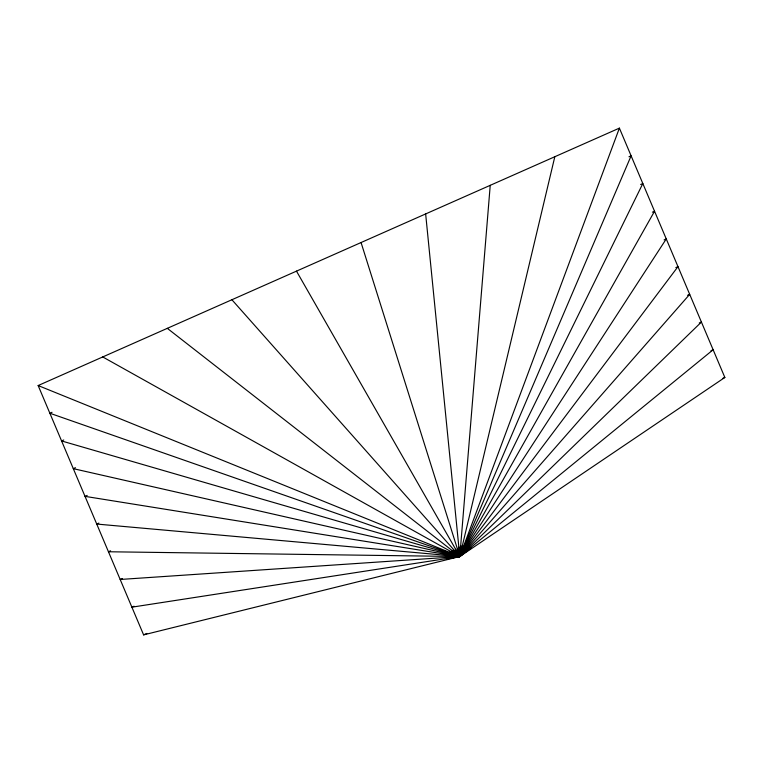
<?xml version="1.0" encoding="UTF-8"?>
<svg xmlns="http://www.w3.org/2000/svg" width="763" height="763" viewBox="0 0 763 763"><rect width="100%" height="100%" fill="white"/><g stroke="black" fill="none" stroke-linecap="round" stroke-linejoin="round"><path stroke-width="1.14" d="M459.803 554.148L459.793 556.523L143.606 634.873L38.15 385.544L619.394 128.127L724.85 377.456L459.793 556.523L446.975 559.06M459.927 554.148L459.793 556.523L131.885 607.176L134.04 606.223M490.228 185.323L459.793 556.523L456.245 556.923M460.07 554.167L459.793 556.523L452.678 557.124M461.1 545.898L459.793 556.523L120.172 579.47L122.328 578.516M460.594 551.83L459.793 556.523L108.451 551.763L110.606 550.81M460.852 551.878L459.793 556.523L451.458 556.351M554.815 156.73L459.793 556.523L457.409 556.446M462.75 546.222L459.793 556.523L96.739 524.057L98.885 523.103M460.814 553.099L459.793 556.523L451.534 555.559M463.275 546.394L459.793 556.523L85.017 496.36L87.173 495.406M619.394 128.127L459.793 556.523L456.264 555.95M461.071 553.185L459.793 556.523L451.629 554.854M463.408 547.729L459.793 556.523L73.305 468.654L75.451 467.7M463.98 547.996L459.793 556.523L456.36 555.569M464.009 549.35L459.793 556.523L450.637 553.9M461.701 553.518L459.793 556.523L61.584 440.947L63.739 439.993M464.591 549.741L459.793 556.523L49.872 413.241L52.018 412.287M461.233 554.644L459.793 556.523L450.847 553.289M461.31 554.701L459.793 556.523L456.465 555.245M465.23 550.199L459.793 556.523L38.15 385.544M464.991 551.62L459.793 556.523L449.951 552.269M464.2 552.565L459.793 556.523L456.579 554.987M466.441 551.535L459.793 556.523L450.199 551.754M468.339 550.104L471.191 547.968M628.96 156.777L631.115 155.824L459.793 556.523L102.728 356.941M640.672 184.484L642.827 183.53L459.793 556.523L455.645 554.186M652.394 212.19L654.549 211.237L459.793 556.523L455.788 553.957M664.115 239.897L666.261 238.943L459.793 556.523L452.049 550.991M675.827 267.594L677.983 266.64L459.793 556.523L167.316 328.338M687.549 295.3L689.695 294.346L459.793 556.523L458.019 554.93M699.261 323.007L701.416 322.053L459.793 556.523L456.398 553.185M710.982 350.713L713.128 349.759L459.793 556.523L453.27 549.608M143.606 634.873L146.839 633.443M722.695 378.41L724.85 377.456M231.895 299.735L459.793 556.523L459.612 551.773M458.515 554.51L459.793 556.523L459.116 547.014M457.934 553.471L459.793 556.523L425.649 213.926M455.568 549.341L459.793 556.523L459.164 554.224M296.483 271.132L459.793 556.523L458.792 553.089M361.061 242.529L459.793 556.523L457.361 548.54"/></g></svg>
